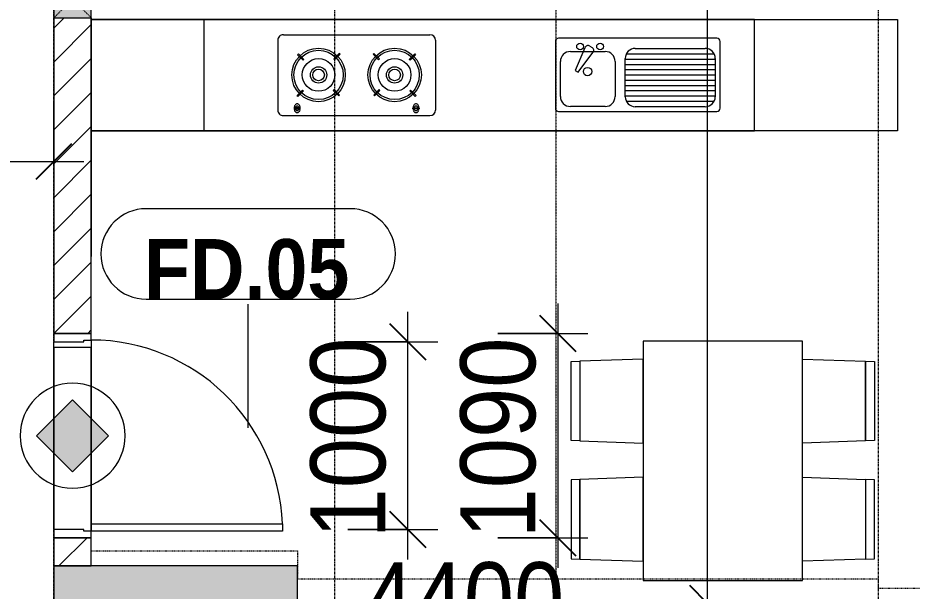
# Model space of a CAD drawing. Header units: millimetres. Extents: x 1591 to 240306, y -15958 to 82755.
# Drawn here: x 55262 to 60033, y 53578 to 56635 of the extents above; entities that cross this region are included whole.
import ezdxf

# ---------------------------------------------------------------- set-up
doc = ezdxf.new("R2010")
doc.units = ezdxf.units.MM
for name, pattern in [('Dash', [6, 3, -3]), ('Dash 1_8_', [6.35, 3.175, -3.175]), ('Dash Dot 3_16_', [7.9375, 4.7625, -1.5875, 0, -1.5875]), ('Grid Line', [22.225, 12.7, -3.175, 3.175, -3.175])]:
    doc.linetypes.add(name, pattern=pattern)
for name, color, linetype, lineweight in [('0-1', 7, 'Continuous', 5), ('A-ANNO-DIMS', 211, 'Continuous', 9), ('A-ANNO-DIMS-160', 211, 'Continuous', 9), ('A-ANNO-NOTE', 131, 'Continuous', 9), ('A-AREA', 32, 'Dash 1_8_', 9), ('A-DETL-GENF-2', 1, 'Continuous', 9), ('A-DOOR-3', 1, 'Continuous', 9), ('A-DOOR-FRAM-1', 1, 'Continuous', 9), ('A-DOOR-IDEN', 31, 'Continuous', 9), ('A-FLOR-2', 9, 'Continuous', 9), ('A-WALL', 113, 'Continuous', 9), ('A-WALL-3', 113, 'Continuous', 18), ('A-WALL-PATT-2', 111, 'Continuous', 9), ('G-ANNO-SYMB-1', 111, 'Dash Dot 3_16_', 18), ('I-FURN', 30, 'Continuous', 9), ('I-FURN-1', 254, 'Continuous', 9), ('S-COLS', 52, 'Continuous', 9), ('S-COLS-1', 52, 'Continuous', 5), ('S-COLS-2', 7, 'Continuous', 18), ('S-COLS-5', 52, 'Continuous', 18), ('S-COLS-HDLN', 52, 'Dash', 9), ('S-GRID-1', 1, 'Grid Line', 9)]:
    doc.layers.add(name, color=color, linetype=linetype, lineweight=lineweight)
doc.styles.add('Arial_B_3', font='arialbd_0.ttf', dxfattribs={"width": 0.9, "height": 320})
doc.styles.add('UTM Avo', font='UTM Avo.ttf', dxfattribs={"width": 0.9, "height": 400})
doc.dimstyles.new('1_Dim_chi_tiet_2_5', dxfattribs={"dimscale": 304.8, "dimtxt": 399.720379, "dimasz": 0.629921, "dimexe": 0.524934, "dimexo": 0.0625, "dimgap": 0.052493, "dimtad": 1, "dimdec": 0, "dimrnd": 5, "dimzin": 0, "dimdsep": 46, "dimtxsty": 'UTM Avo', "dimblk1": 'OBLIQUE', "dimblk2": 'OBLIQUE', "dimsah": 1, "dimcen": 0.09, "dimdle": 0.524934, "dimazin": 0, "dimtfac": 1, "dimtdec": 4, "dimtix": 1, "dimtmove": 0, "dimatfit": 3, "dimfxl": 1.049869, "dimfxlon": 1, "dimtvp": 1, "dimtolj": 1, "dimtzin": 0, "dimarcsym": 2})
doc.dimstyles.new('1_Dim_chi_tiet_2_5_1', dxfattribs={"dimscale": 304.8, "dimtxt": 399.720379, "dimasz": 0.629921, "dimexe": 0.524934, "dimexo": 0.0625, "dimgap": 0.052493, "dimtad": 1, "dimdec": 0, "dimrnd": 5, "dimzin": 0, "dimdsep": 46, "dimtxsty": 'UTM Avo', "dimblk1": 'OBLIQUE', "dimblk2": 'OBLIQUE', "dimsah": 1, "dimcen": 0.09, "dimdle": 0.524934, "dimazin": 0, "dimtfac": 1, "dimtdec": 4, "dimtix": 1, "dimtmove": 0, "dimatfit": 3, "dimfxl": 1.049869, "dimfxlon": 1, "dimtvp": 1, "dimtolj": 1, "dimtzin": 0, "dimarcsym": 2})

# ---------------------------------------------------------------- blocks, each defined once
blk = doc.blocks.new('NCV_TKTC_KET CAU_rvt-1-TKCS_MB TẦNG 3-4')
at = {"layer": 'S-COLS-1'}
blk.add_hatch(color=256, dxfattribs=at).paths.add_polyline_path([(45752.6, 53361.9), (45752.6, 53711.9), (44452.6, 53711.9), (44452.6, 53361.9), (44830.6, 53361.9)])
at = {"layer": 'S-COLS-2'}
for p, q in [((44452.6, 53711.9), (44452.6, 53361.9)), ((45752.6, 53711.9), (44452.6, 53711.9)), ((45752.6, 53361.9), (45752.6, 53711.9))]:
    blk.add_line(p, q, dxfattribs=at)
blk = doc.blocks.new('HE BEP A - HE BEP A-901195-TKCS_MB TẦNG 3-4')
at = {"layer": 'I-FURN'}
for p, q in [((3.5, -11), (765.9, -11)), ((3.5, -605.3), (3.5, -11)), ((765.9, -11), (765.9, -605.3)), ((765.9, -11), (765.9, -605.3)), ((4303.5, -11), (765.9, -11)), ((3703.5, -605.3), (3703.5, -11)), ((3279.1, -92.2), (2497.5, -92.2)), ((948.4, -131.7), (948.4, -487.8)), ((1810.5, -114.2), (965.9, -114.2)), ((1028.4, -139.9), (1401.8, -139.9)), ((1562.5, -140.8), (1747.9, -140.8)), ((1828, -487.8), (1828, -131.7)), ((2467.5, -494.2), (2467.5, -122.2)), ((2555.1, -129.3), (2587.6, -129.3)), ((2555.1, -133.3), (2555.1, -129.3)), ((2587.6, -133.3), (2555.1, -133.3)), ((2587.6, -129.3), (2587.6, -133.3)), ((3189, -129.3), (3189, -133.3)), ((3221.5, -129.3), (3189, -129.3)), ((3189, -133.3), (3221.5, -133.3)), ((3221.5, -133.3), (3221.5, -129.3)), ((3309.1, -494.2), (3309.1, -122.2)), ((981.5, -167.9), (1448.7, -167.9)), ((975, -397.7), (975, -193.3)), ((975, -195.9), (1455.1, -195.9)), ((975, -223.9), (1455.1, -223.9)), ((1455.1, -193.3), (1455.1, -397.7)), ((1509.1, -380.9), (1509.1, -194.2)), ((1801.3, -194.2), (1801.3, -380.9)), ((2575.3, -194.9), (2570.9, -199.3)), ((2570.9, -199.3), (2600, -228.4)), ((2604.4, -224), (2575.3, -194.9)), ((2600, -228.4), (2604.4, -224)), ((2792.8, -197.7), (2763.7, -226.8)), ((2763.7, -226.8), (2768.1, -231.2)), ((2768.1, -231.2), (2797.2, -202)), ((2797.2, -202), (2792.8, -197.7)), ((2979.4, -202), (2983.8, -197.7)), ((3008.5, -231.2), (2979.4, -202)), ((2983.8, -197.7), (3012.9, -226.8)), ((3012.9, -226.8), (3008.5, -231.2)), ((3172.2, -224), (3201.4, -194.9)), ((3176.6, -228.4), (3172.2, -224)), ((3205.8, -199.3), (3176.6, -228.4)), ((3201.4, -194.9), (3205.8, -199.3)), ((975, -251.9), (1455.1, -251.9)), ((975, -279.9), (1455.1, -279.9)), ((975, -307.9), (1455.1, -307.9)), ((1706.2, -324.4), (1627.3, -429.4)), ((1670.1, -454.1), (1721.6, -333.3)), ((1721.6, -333.3), (1706.2, -324.4)), ((975, -335.9), (1455.1, -335.9)), ((975, -363.9), (1455.1, -363.9)), ((975, -391.9), (1455.1, -391.9)), ((979.9, -419.9), (1450.3, -419.9)), ((2573.6, -416.8), (2602.8, -387.7)), ((2578, -421.2), (2573.6, -416.8)), ((2607.1, -392.1), (2578, -421.2)), ((2602.8, -387.7), (2607.1, -392.1)), ((2766.5, -394.9), (2770.8, -390.5)), ((2795.6, -424), (2766.5, -394.9)), ((2770.8, -390.5), (2800, -419.6)), ((2800, -419.6), (2795.6, -424)), ((3005.8, -390.5), (2976.7, -419.6)), ((2976.7, -419.6), (2981.1, -424)), ((2981.1, -424), (3010.2, -394.9)), ((3010.2, -394.9), (3005.8, -390.5)), ((3173.9, -387.7), (3169.5, -392.1)), ((3169.5, -392.1), (3198.6, -421.2)), ((3203, -416.8), (3173.9, -387.7)), ((3198.6, -421.2), (3203, -416.8)), ((1401.8, -451.1), (1028.4, -451.1)), ((1747.9, -434.2), (1562.5, -434.2)), ((1644.6, -463.3), (1632.2, -456.1)), ((965.9, -505.3), (1810.5, -505.3)), ((3279.1, -524.2), (2497.5, -524.2)), ((765.9, -605.3), (3.5, -605.3)), ((765.9, -605.3), (4303.5, -605.3))]:
    blk.add_line(p, q, dxfattribs=at)
for centre, radius in [((2685.4, -309.4), 142.6), ((2685.4, -309.4), 131.3), ((3091.2, -309.4), 142.6), ((3091.2, -309.4), 131.3), ((2685.4, -309.4), 87.2), ((3091.2, -309.4), 87.2), ((2685.4, -309.4), 43.6), ((2685.4, -309.4), 30.9), ((3091.2, -309.4), 43.6), ((3091.2, -309.4), 30.9), ((1656.3, -327.5), 22.2), ((1589.4, -460.9), 17.8), ((1696.1, -460.9), 17.8)]:
    blk.add_circle(centre, radius, dxfattribs=at)
for centre, radius, start, end in [((2497.5, -122.2), 30, 90, 180), ((3279.1, -122.2), 30, 360, 90), ((965.9, -131.7), 17.5, 90, 180), ((1028.4, -193.3), 53.3, 90, 180), ((1401.8, -193.3), 53.3, 0, 90), ((1562.5, -194.2), 53.3, 90, 180), ((1747.9, -194.2), 53.3, 0, 90), ((1810.5, -131.7), 17.5, 0, 90), ((2588.6, -131.7), 33.5, 163.9419, 180), ((2588.6, -131.7), 33.5, 180, 196.0581), ((2580.1, -129.2), 24.7, 145.204, 163.9419), ((2580.1, -134.1), 24.7, 196.0581, 214.796), ((2571.3, -131.3), 11.6, 9.7177, 170.2823), ((2571.3, -131.3), 11.6, 189.9102, 350.0898), ((2574.8, -125.5), 18.1, 120.7976, 145.204), ((2571.4, -119.8), 11.5, 90, 120.7976), ((2571.4, -119.8), 11.5, 59.2024, 90), ((2568, -125.5), 18.1, 34.796, 59.2024), ((2562.6, -129.2), 24.7, 16.0581, 34.796), ((2562.6, -134.1), 24.7, 325.204, 343.9419), ((2554.1, -131.7), 33.5, 0, 16.0581), ((2554.1, -131.7), 33.5, 343.9419, 0), ((3222.5, -131.7), 33.5, 163.9419, 180), ((3222.5, -131.7), 33.5, 180, 196.0581), ((3214, -129.2), 24.7, 145.204, 163.9419), ((3214, -134.1), 24.7, 196.0581, 214.796), ((3208.7, -125.5), 18.1, 120.7976, 145.204), ((3205.3, -131.3), 11.6, 9.7177, 170.2823), ((3205.3, -131.3), 11.6, 189.9102, 350.0898), ((3205.3, -119.8), 11.5, 90, 120.7976), ((3205.3, -119.8), 11.5, 59.2024, 90), ((3201.9, -125.5), 18.1, 34.796, 59.2024), ((3196.5, -129.2), 24.7, 16.0581, 34.796), ((3196.5, -134.1), 24.7, 325.204, 343.9419), ((3188, -131.7), 33.5, 0, 16.0581), ((3188, -131.7), 33.5, 343.9419, 0), ((2574.8, -137.9), 18.1, 214.796, 239.2024), ((2571.4, -143.6), 11.5, 239.2024, 270), ((2571.4, -143.6), 11.5, 270, 300.7976), ((2568, -137.9), 18.1, 300.7976, 325.204), ((3208.7, -137.9), 18.1, 214.796, 239.2024), ((3205.3, -143.6), 11.5, 239.2024, 270), ((3205.3, -143.6), 11.5, 270, 300.7976), ((3201.9, -137.9), 18.1, 300.7976, 325.204), ((1562.5, -380.9), 53.3, 180, 270), ((1747.9, -380.9), 53.3, 270, 0), ((1028.4, -397.7), 53.3, 180, 270), ((1401.8, -397.7), 53.3, 270, 0), ((1641, -440.7), 17.8, 140.5382, 240.0479), ((1653.4, -447.9), 17.8, 240.0479, 339.4621), ((965.9, -487.8), 17.5, 180, 270), ((1810.5, -487.8), 17.5, 270, 0), ((2497.5, -494.2), 30, 180, 270), ((3279.1, -494.2), 30, 270, 0)]:
    blk.add_arc(centre, radius, start, end, dxfattribs=at)
at = {"layer": 'I-FURN-1'}
for p, q in [((3.5, -11), (4303.5, -11)), ((3.5, -605.3), (3.5, -11)), ((4303.5, -605.3), (3.5, -605.3))]:
    blk.add_line(p, q, dxfattribs=at)
blk = doc.blocks.new('RES_BAN AN 1 - RES_BAN AN 1-901196-TKCS_MB TẦNG 3-4')
at = {"layer": 'I-FURN-1'}
for p, q in [((-425, 0), (-425, -1275)), ((425, 0), (-425, 0)), ((425, -1275), (425, 0)), ((-761.9, -113.5), (-809.6, -115.1)), ((-809.6, -115.1), (-809.6, -536.9)), ((-761.9, -113.5), (-425, -102.3)), ((-761.9, -538.5), (-761.9, -113.5)), ((-761.9, -538.5), (-761.9, -113.5)), ((-425, -102.3), (-425, -549.7)), ((425, -102.3), (425, -549.7)), ((761.9, -113.5), (425, -102.3)), ((761.9, -538.5), (761.9, -113.5)), ((761.9, -113.5), (761.9, -538.5)), ((809.6, -115.1), (761.9, -113.5)), ((809.6, -536.9), (809.6, -115.1)), ((-809.6, -536.9), (-761.9, -538.5)), ((-425, -549.7), (-761.9, -538.5)), ((425, -549.7), (761.9, -538.5)), ((761.9, -538.5), (809.6, -536.9)), ((-809.6, -745.3), (-761.9, -743.8)), ((-809.6, -1167.2), (-809.6, -745.3)), ((-761.9, -743.8), (-425, -732.5)), ((-761.9, -1168.8), (-761.9, -743.8)), ((-761.9, -743.8), (-761.9, -1168.8)), ((-425, -732.5), (-425, -1180)), ((425, -732.5), (425, -1180)), ((761.9, -743.8), (425, -732.5)), ((761.9, -743.8), (809.6, -745.3)), ((761.9, -1168.8), (761.9, -743.8)), ((761.9, -1168.8), (761.9, -743.8)), ((809.6, -745.3), (809.6, -1167.2)), ((-761.9, -1168.8), (-809.6, -1167.2)), ((-425, -1180), (-761.9, -1168.8)), ((425, -1180), (761.9, -1168.8)), ((809.6, -1167.2), (761.9, -1168.8)), ((-425, -1275), (425, -1275))]:
    blk.add_line(p, q, dxfattribs=at)
blk = doc.blocks.new('NCV_TKTC_TANG 3 - 4_rvt-2-TKCS_MB TẦNG 3-4')
at = {"layer": 'A-FLOR-2'}
for p, q in [((44652.6, 56635.3), (44652.6, 56626.9)), ((44652.6, 56626.9), (44652.6, 56032.6)), ((44652.6, 56032.6), (44652.6, 55362.7)), ((44652.6, 54916.9), (44652.6, 53896.9)), ((44452.6, 54877.4), (44452.6, 53906.9)), ((44652.6, 54877.4), (44452.6, 54877.4)), ((44652.6, 53896.9), (44652.6, 54877.4))]:
    blk.add_line(p, q, dxfattribs=at)
at = {"layer": 'I-FURN-1', "rotation": 180}
for name, p in [('HE BEP A - HE BEP A-901195-TKCS_MB TẦNG 3-4', (48956.1, 56021.6)), ('RES_BAN AN 1 - RES_BAN AN 1-901196-TKCS_MB TẦNG 3-4', (48021.3, 53635.2))]:
    blk.add_blockref(name, p, dxfattribs=at)
blk = doc.blocks.new('FD_05 - FD_05-1000x2200mm-835434-TKCS_MB TẦNG 3-4')
at = {"layer": 'A-DETL-GENF-2'}
for p, q in [((470, 100), (470, 1120)), ((470, 1120), (510, 1120)), ((510, 1120), (510, 100)), ((510, 100), (470, 100))]:
    blk.add_line(p, q, dxfattribs=at)
blk.add_arc((510, 100), 1020, 92.2475, 180, dxfattribs=at)
at = {"layer": 'A-DOOR-FRAM-1'}
for p, q in [((-510, 100), (-545, 100)), ((-545, 100), (-545, -100)), ((-510, 60), (-510, 100)), ((545, 100), (510, 100)), ((510, 100), (510, 60)), ((545, -100), (545, 100)), ((-500, 60), (-510, 60)), ((-500, -100), (-500, 60)), ((510, 60), (500, 60)), ((500, 60), (500, -100)), ((-545, -100), (-500, -100)), ((500, -100), (545, -100))]:
    blk.add_line(p, q, dxfattribs=at)
blk = doc.blocks.new('G1_SOF - BO TRU - 200x200-3054293-TKCS_MB TẦNG 3-4')
at = {"layer": 'S-COLS'}
blk.add_hatch(color=256, dxfattribs=at).paths.add_polyline_path([(100, -100), (100, 100), (-100, 100), (-100, -100)])
at = {"layer": 'S-COLS-5'}
for p, q in [((100, 100), (-100, 100)), ((-100, 100), (-100, -100)), ((100, -100), (100, 100)), ((-100, -100), (100, -100))]:
    blk.add_line(p, q, dxfattribs=at)
at = {"layer": 'S-COLS-HDLN'}
for p, q in [((100, 100), (-100, -100)), ((-100, 100), (100, -100))]:
    blk.add_line(p, q, dxfattribs=at)
blk = doc.blocks.new('DIMBLOCK59-TKCS_MB TẦNG 3-4')
at = {"layer": 'A-ANNO-DIMS-160'}
for p, q in [((55453.9, 53532.3), (55453.9, 53052.3)), ((55453.9, 53212.3), (55453.9, 53532.3)), ((59853.9, 53532.3), (59853.9, 53052.3)), ((59853.9, 53212.3), (59853.9, 53532.3)), ((55293.9, 53212.3), (59853.9, 53212.3))]:
    blk.add_line(p, q, dxfattribs=at)
at = {"layer": 'A-ANNO-DIMS-160', "lineweight": 25}
for p, q in [((55453.9, 53212.3), (55549.9, 53308.3)), ((59853.9, 53212.3), (59949.9, 53308.3)), ((55453.9, 53212.3), (55357.9, 53116.3)), ((59853.9, 53212.3), (59757.9, 53116.3))]:
    blk.add_line(p, q, dxfattribs=at)
at = {"layer": 'A-ANNO-DIMS-160', "color": 0, "insert": (57106.1, 53731.9), "char_height": 400, "width": 1314.636, "attachment_point": 1, "line_spacing_factor": 1.110334, "style": 'UTM Avo'}
blk.add_mtext('4400', dxfattribs=at)
blk = doc.blocks.new('_Oblique')
at = {"color": 0, "linetype": 'ByBlock', "lineweight": -2}
blk.add_line((-0.5, -0.5), (0.5, 0.5), dxfattribs=at)
blk = doc.blocks.new('DIMBLOCK60-TKCS_MB TẦNG 3-4')
at = {"layer": 'A-ANNO-DIMS-160'}
for p, q in [((59853.9, 53532.3), (59853.9, 53052.3)), ((59853.9, 53212.3), (59853.9, 53532.3)), ((63753.9, 53532.3), (63753.9, 53052.3)), ((63753.9, 53212.3), (63753.9, 53532.3)), ((59853.9, 53212.3), (63753.9, 53212.3))]:
    blk.add_line(p, q, dxfattribs=at)
at = {"layer": 'A-ANNO-DIMS-160', "lineweight": 25}
for p, q in [((59853.9, 53212.3), (59949.9, 53308.3)), ((63753.9, 53212.3), (63849.9, 53308.3)), ((59853.9, 53212.3), (59757.9, 53116.3)), ((63753.9, 53212.3), (63657.9, 53116.3))]:
    blk.add_line(p, q, dxfattribs=at)
at = {"layer": 'A-ANNO-DIMS-160', "color": 0, "insert": (61256.1, 53731.9), "char_height": 400, "width": 1314.636, "attachment_point": 1, "line_spacing_factor": 1.110334, "style": 'UTM Avo'}
blk.add_mtext('3900', dxfattribs=at)
blk = doc.blocks.new('DIMBLOCK73-TKCS_MB TẦNG 3-4')
at = {"layer": 'A-ANNO-DIMS-160'}
for p, q in [((58142.1, 55111.9), (58142.1, 53701.9)), ((57822.1, 54951.9), (58302.1, 54951.9)), ((58142.1, 54951.9), (57822.1, 54951.9)), ((57822.1, 53861.9), (58302.1, 53861.9)), ((58142.1, 53861.9), (57822.1, 53861.9))]:
    blk.add_line(p, q, dxfattribs=at)
at = {"layer": 'A-ANNO-DIMS-160', "lineweight": 25}
for p, q in [((58142.1, 54951.9), (58046.1, 55047.9)), ((58142.1, 54951.9), (58238.1, 54855.9)), ((58142.1, 53861.9), (58046.1, 53957.9)), ((58142.1, 53861.9), (58238.1, 53765.9))]:
    blk.add_line(p, q, dxfattribs=at)
at = {"layer": 'A-ANNO-DIMS-160', "color": 0, "insert": (57622.4, 53859.2), "char_height": 400, "width": 1314.636, "attachment_point": 1, "rotation": 90, "line_spacing_factor": 1.110334, "style": 'UTM Avo'}
blk.add_mtext('1090', dxfattribs=at)
blk = doc.blocks.new('DIMBLOCK121-TKCS_MB TẦNG 3-4')
at = {"layer": 'A-ANNO-DIMS-160'}
for p, q in [((57342.1, 53746.9), (57342.1, 55066.9)), ((57022.1, 54906.9), (57502.1, 54906.9)), ((57342.1, 54906.9), (57022.1, 54906.9)), ((57022.1, 53906.9), (57502.1, 53906.9)), ((57342.1, 53906.9), (57022.1, 53906.9))]:
    blk.add_line(p, q, dxfattribs=at)
at = {"layer": 'A-ANNO-DIMS-160', "lineweight": 25}
for p, q in [((57342.1, 54906.9), (57246.1, 55002.9)), ((57342.1, 54906.9), (57438.1, 54810.9)), ((57342.1, 53906.9), (57246.1, 54002.9)), ((57342.1, 53906.9), (57438.1, 53810.9))]:
    blk.add_line(p, q, dxfattribs=at)
at = {"layer": 'A-ANNO-DIMS-160', "color": 0, "insert": (56822.4, 53859.2), "char_height": 400, "width": 1314.636, "attachment_point": 1, "rotation": 90, "line_spacing_factor": 1.110334, "style": 'UTM Avo'}
blk.add_mtext('1000', dxfattribs=at)
blk = doc.blocks.new('HDNDCT_GHI CHÚ CỬA CHỐNG CHÁY EI30 - HDNDCT_GHI CHÚ CỬA CHỐNG CHÁY EI30-2461928-TKCS_MB TẦNG 3-4')
at = {"layer": 'A-ANNO-NOTE'}
blk.add_hatch(color=256, dxfattribs=at).paths.add_polyline_path([(-1.2, 0), (0, 1.2), (1.2, 0), (0, -1.2)])
for p, q in [((0, 1.2), (-1.2, 0)), ((1.2, 0), (0, 1.2)), ((-1.2, 0), (0, -1.2)), ((0, -1.2), (1.2, 0))]:
    blk.add_line(p, q, dxfattribs=at)
for start, end in [(360, 180), (180, 360)]:
    blk.add_arc((0, 0), 1.75, start, end, dxfattribs=at)
blk = doc.blocks.new('DIMBLOCK153-TKCS_MB TẦNG 3-4')
at = {"layer": 'A-ANNO-DIMS-160'}
for p, q in [((53054, 56188.6), (53054, 55708.6)), ((53054, 55868.6), (53054, 56188.6)), ((55453.9, 56188.6), (55453.9, 55708.6)), ((55453.9, 55868.6), (55453.9, 56188.6)), ((52894, 55868.6), (55613.9, 55868.6))]:
    blk.add_line(p, q, dxfattribs=at)
at = {"layer": 'A-ANNO-DIMS-160', "lineweight": 25}
for p, q in [((53054, 55868.6), (53150, 55964.6)), ((55453.9, 55868.6), (55549.9, 55964.6)), ((53054, 55868.6), (52958, 55772.6)), ((55453.9, 55868.6), (55357.9, 55772.6))]:
    blk.add_line(p, q, dxfattribs=at)
at = {"layer": 'A-ANNO-DIMS-160', "color": 0, "insert": (53706.2, 56388.2), "char_height": 400, "width": 1314.636, "attachment_point": 1, "line_spacing_factor": 1.110334, "style": 'UTM Avo'}
blk.add_mtext('2400', dxfattribs=at)
blk = doc.blocks.new('DIMBLOCK184-TKCS_MB TẦNG 3-4')
at = {"layer": 'A-ANNO-DIMS-160'}
for p, q in [((58142.1, 55111.9), (58142.1, 53701.9)), ((57822.1, 54951.9), (58302.1, 54951.9)), ((58142.1, 54951.9), (57822.1, 54951.9)), ((57822.1, 53861.9), (58302.1, 53861.9)), ((58142.1, 53861.9), (57822.1, 53861.9))]:
    blk.add_line(p, q, dxfattribs=at)
at = {"layer": 'A-ANNO-DIMS-160', "lineweight": 25}
for p, q in [((58142.1, 54951.9), (58046.1, 55047.9)), ((58142.1, 54951.9), (58238.1, 54855.9)), ((58142.1, 53861.9), (58046.1, 53957.9)), ((58142.1, 53861.9), (58238.1, 53765.9))]:
    blk.add_line(p, q, dxfattribs=at)
at = {"layer": 'A-ANNO-DIMS-160', "color": 0, "insert": (57622.4, 53859.2), "char_height": 400, "width": 1314.636, "attachment_point": 1, "rotation": 90, "line_spacing_factor": 1.110334, "style": 'UTM Avo'}
blk.add_mtext('1090', dxfattribs=at)
blk = doc.blocks.new('STN_Door Tag - STN_Door Tag-1788670-TKCS_MB TẦNG 3-4')
at = {"layer": 'A-DOOR-IDEN'}
for p, q in [((-3.37, 1.495), (3.431, 1.495)), ((-3.37, -1.524), (3.431, -1.524))]:
    blk.add_line(p, q, dxfattribs=at)
for centre, start, end in [((-3.37, -0.015), 90, 270), ((3.431, -0.015), 270, 90)]:
    blk.add_arc(centre, 1.509, start, end, dxfattribs=at)
blk = doc.blocks.new('DIMBLOCK234-TKCS_MB TẦNG 3-4')
at = {"layer": 'A-ANNO-DIMS-160'}
for p, q in [((57342.1, 53746.9), (57342.1, 55066.9)), ((57022.1, 54906.9), (57502.1, 54906.9)), ((57342.1, 54906.9), (57022.1, 54906.9)), ((57022.1, 53906.9), (57502.1, 53906.9)), ((57342.1, 53906.9), (57022.1, 53906.9))]:
    blk.add_line(p, q, dxfattribs=at)
at = {"layer": 'A-ANNO-DIMS-160', "lineweight": 25}
for p, q in [((57342.1, 54906.9), (57246.1, 55002.9)), ((57342.1, 54906.9), (57438.1, 54810.9)), ((57342.1, 53906.9), (57246.1, 54002.9)), ((57342.1, 53906.9), (57438.1, 53810.9))]:
    blk.add_line(p, q, dxfattribs=at)
at = {"layer": 'A-ANNO-DIMS-160', "color": 0, "insert": (56822.4, 53859.2), "char_height": 400, "width": 1314.636, "attachment_point": 1, "rotation": 90, "line_spacing_factor": 1.110334, "style": 'UTM Avo'}
blk.add_mtext('1000', dxfattribs=at)
blk = doc.blocks.new('DIMBLOCK331-TKCS_MB TẦNG 3-4')
at = {"layer": 'A-ANNO-DIMS-160'}
for p, q in [((58942.1, 53351.9), (58942.1, 61796.9)), ((58622.1, 61636.9), (59102.1, 61636.9)), ((58942.1, 61636.9), (58622.1, 61636.9)), ((59262.1, 53511.9), (58782.1, 53511.9)), ((58942.1, 53511.9), (59262.1, 53511.9))]:
    blk.add_line(p, q, dxfattribs=at)
at = {"layer": 'A-ANNO-DIMS-160', "lineweight": 25}
for p, q in [((58942.1, 61636.9), (58846.1, 61732.9)), ((58942.1, 61636.9), (59038.1, 61540.9)), ((58942.1, 53511.9), (58846.1, 53607.9)), ((58942.1, 53511.9), (59038.1, 53415.9))]:
    blk.add_line(p, q, dxfattribs=at)
at = {"layer": 'A-ANNO-DIMS-160', "color": 0, "insert": (58422.4, 57026.7), "char_height": 400, "width": 1314.636, "attachment_point": 1, "rotation": 90, "line_spacing_factor": 1.110334, "style": 'UTM Avo'}
blk.add_mtext('8125', dxfattribs=at)

msp = doc.modelspace()

# ---------------------------------------------------------------- hatches: boundary and pattern name
at = {"layer": 'A-WALL-PATT-2'}
h = msp.add_hatch(dxfattribs=at)
h.set_pattern_fill('FP_1', color=256, style=0, pattern_type=2)
h.set_pattern_definition([(45, (11001.35, 0), (-90.50967, 90.50967), [])])
h.paths.add_polyline_path([(55653.9, 53711.9), (55653.9, 53861.9), (55453.9, 53861.9), (55453.9, 53711.9)])
h.paths.add_polyline_path([(55653.9, 54951.9), (55653.9, 56635.3), (55454, 56635.3), (55454, 56835.3), (55653.9, 56835.3), (55653.9, 61561.9), (55453.9, 61561.9), (55453.9, 54951.9)])

# ---------------------------------------------------------------- linework, layer by layer
at = {"layer": 'A-AREA'}
for p, q in [((55653.9, 53793.4), (56754, 53793.4)), ((56754, 53793.4), (56754, 53643.7)), ((56754, 53643.7), (58597.7, 53643.7)), ((58597.7, 53643.7), (59447.7, 53643.7)), ((59447.7, 53643.7), (59854, 53643.7)), ((59854, 53593.4), (59854, 53643.7)), ((59854, 53593.4), (63753.9, 53593.4))]:
    msp.add_line(p, q, dxfattribs=at)
at = {"layer": 'A-DOOR-IDEN'}
msp.add_line((56490.6, 54448.1), (56490.9, 55108.3), dxfattribs=at)
at = {"layer": 'A-WALL'}
for p, q in [((55653.9, 54916.9), (55653.9, 53896.9)), ((55453.9, 53906.9), (55453.9, 54906.9))]:
    msp.add_line(p, q, dxfattribs=at)
at = {"layer": 'A-WALL-3'}
for p, q in [((55453.9, 61561.9), (55453.9, 54951.9)), ((55653.9, 54951.9), (55653.9, 56635.3)), ((55453.9, 54951.9), (55653.9, 54951.9)), ((55653.9, 53861.9), (55453.9, 53861.9)), ((55453.9, 53861.9), (55453.9, 53711.9)), ((55653.9, 53711.9), (55653.9, 53861.9)), ((55453.9, 53711.9), (55653.9, 53711.9))]:
    msp.add_line(p, q, dxfattribs=at)
at = {"layer": 'G-ANNO-SYMB-1'}
msp.add_line((58132.7, 82373.8), (58132.7, 13320.5), dxfattribs=at)
at = {"layer": 'S-GRID-1'}
for p, q in [((55453.9, 19175.3), (55453.9, 76690.4)), ((56953.9, 19175.3), (56953.9, 76690.4)), ((59853.9, 19175.3), (59853.9, 76690.4))]:
    msp.add_line(p, q, dxfattribs=at)

# ---------------------------------------------------------------- block references
at = {"layer": '0-1'}
for name in ['NCV_TKTC_KET CAU_rvt-1-TKCS_MB TẦNG 3-4', 'NCV_TKTC_TANG 3 - 4_rvt-2-TKCS_MB TẦNG 3-4']:
    msp.add_blockref(name, (11001.4, 0), dxfattribs=at)
at = {"layer": 'A-ANNO-NOTE', "xscale": 160, "yscale": 160, "zscale": 160}
msp.add_blockref('HDNDCT_GHI CHÚ CỬA CHỐNG CHÁY EI30 - HDNDCT_GHI CHÚ CỬA CHỐNG CHÁY EI30-2461928-TKCS_MB TẦNG 3-4', (55554, 54406.9), dxfattribs=at)
at = {"layer": 'A-DOOR-3', "rotation": 269.9999999999999}
msp.add_blockref('FD_05 - FD_05-1000x2200mm-835434-TKCS_MB TẦNG 3-4', (55553.9, 54406.9), dxfattribs=at)
at = {"layer": 'A-DOOR-IDEN', "xscale": 159.9999999999999, "yscale": 159.9999999999999, "zscale": 159.9999999999999}
msp.add_blockref('STN_Door Tag - STN_Door Tag-1788670-TKCS_MB TẦNG 3-4', (56486, 55378.6), dxfattribs=at)
at = {"layer": 'S-COLS'}
msp.add_blockref('G1_SOF - BO TRU - 200x200-3054293-TKCS_MB TẦNG 3-4', (55554, 56735.3), dxfattribs=at)

# ---------------------------------------------------------------- texts
at = {"layer": 'A-DOOR-IDEN', "insert": (56482.7, 55293.3), "char_height": 320, "width": 1124.64, "attachment_point": 5, "line_spacing_factor": 0.936439, "style": 'Arial_B_3'}
msp.add_mtext('\\pt7.2,14.4,21.6,28.8,36,43.2,50.4,57.6,64.8,72,79.2,86.4,93.6,100.8,108,115.2,122.4,129.6,136.8,144,151.2,158.4,165.6,172.8,180,187.2,194.4,201.6,208.8,216,223.2,230.4;FD.05', dxfattribs=at)

# ---------------------------------------------------------------- dimensions: what is measured, and where the dimension line sits
at = {"layer": 'A-ANNO-DIMS'}
for base, p1, p2, dimstyle, override, picture, middle in [((58942.1, 61636.9), (59262.1, 53511.9), (58622.1, 61636.9), '1_Dim_chi_tiet_2_5_1', {"dimpost": '<>', "dimfxl": 8150.167176}, 'DIMBLOCK331-TKCS_MB TẦNG 3-4', (58719.1, 57574.4)), ((57342.1, 54906.9), (57022.1, 53906.9), (57022.1, 54906.9), '1_Dim_chi_tiet_2_5', {"dimpost": '<>', "dimfxl": 1000}, 'DIMBLOCK121-TKCS_MB TẦNG 3-4', (57119.1, 54406.9)), ((57342.1, 54906.9), (57022.1, 53906.9), (57022.1, 54906.9), '1_Dim_chi_tiet_2_5', {"dimpost": '<>', "dimfxl": 1000}, 'DIMBLOCK234-TKCS_MB TẦNG 3-4', (57119.1, 54406.9)), ((58142.1, 53861.9), (57822.1, 54951.9), (57822.1, 53861.9), '1_Dim_chi_tiet_2_5', {"dimpost": '<>', "dimfxl": 1090}, 'DIMBLOCK73-TKCS_MB TẦNG 3-4', (57919.1, 54406.9)), ((58142.1, 53861.9), (57822.1, 54951.9), (57822.1, 53861.9), '1_Dim_chi_tiet_2_5', {"dimpost": '<>', "dimfxl": 1090}, 'DIMBLOCK184-TKCS_MB TẦNG 3-4', (57919.1, 54406.9))]:
    dim = msp.add_linear_dim(base=base, p1=p1, p2=p2, angle=90, dimstyle=dimstyle, override=override, dxfattribs=at)
    dim.commit()
    dim.dimension.update_dxf_attribs({"geometry": picture, "text_midpoint": middle})
for base, p1, p2, override, picture, middle in [((55453.9, 55868.6), (53054, 56188.6), (55453.9, 56188.6), {"dimpost": '<>', "dimfxl": 2399.928669}, 'DIMBLOCK153-TKCS_MB TẦNG 3-4', (54254, 56091.6)), ((59853.9, 53212.3), (55453.9, 53532.3), (59853.9, 53532.3), {"dimpost": '<>', "dimfxl": 4400.000001}, 'DIMBLOCK59-TKCS_MB TẦNG 3-4', (57653.9, 53435.3)), ((63753.9, 53212.3), (59853.9, 53532.3), (63753.9, 53532.3), {"dimpost": '<>', "dimfxl": 3899.999999}, 'DIMBLOCK60-TKCS_MB TẦNG 3-4', (61803.9, 53435.3))]:
    dim = msp.add_linear_dim(base=base, p1=p1, p2=p2, dimstyle='1_Dim_chi_tiet_2_5', override=override, dxfattribs=at)
    dim.commit()
    dim.dimension.update_dxf_attribs({"geometry": picture, "text_midpoint": middle})

doc.saveas('drawing.dxf')
